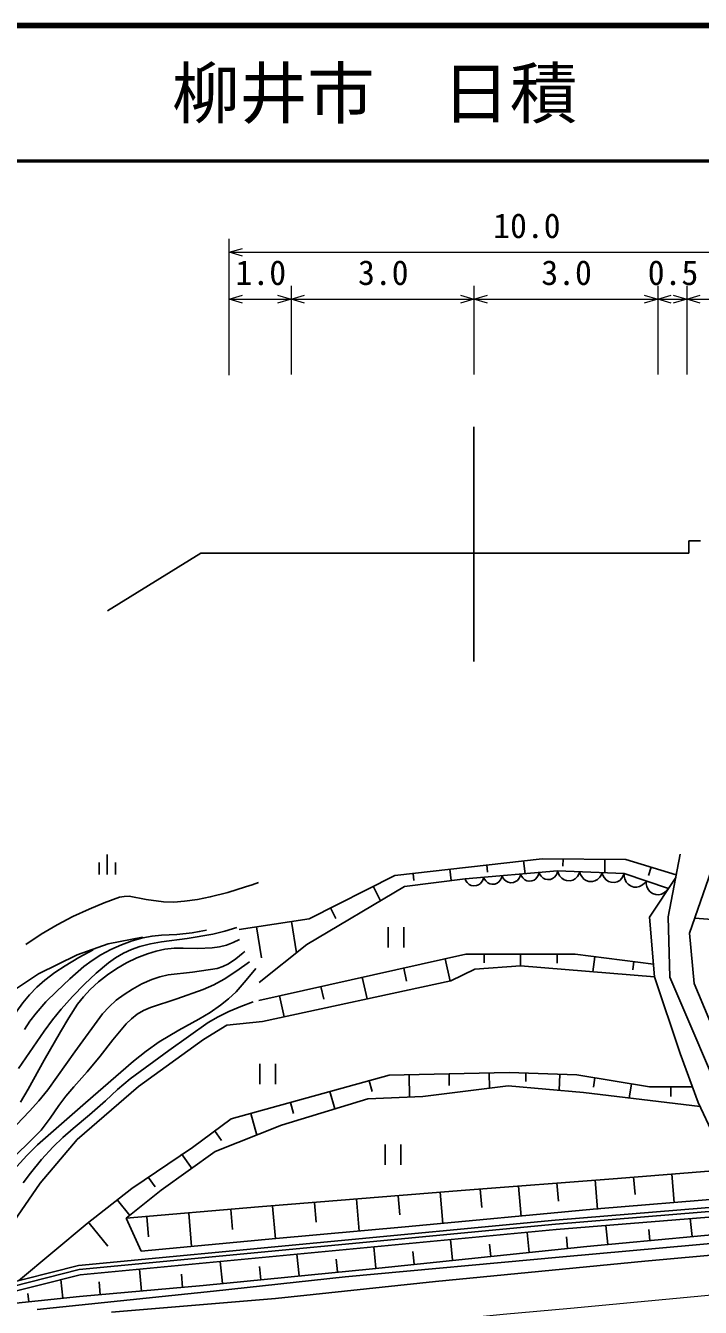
# Model space of a CAD drawing. Units: millimetres, scale not verified. Extents: x 40000 to 680000, y 20000 to 380000.
# Drawn here: x 394200 to 444123, y 285083 to 380000 of the extents above; entities that cross this region are included whole.
import ezdxf
from ezdxf.enums import TextEntityAlignment as Align

# ---------------------------------------------------------------- set-up
doc = ezdxf.new("R2010")
doc.units = ezdxf.units.MM
doc.header["$LTSCALE"] = 1000
doc.linetypes.add('CHAIN', pattern=[18.5, 12, -1.5, 3.5, -1.5])
for name, color, linetype, lineweight in [('M-BGD', 7, 'Continuous', 25), ('M-BMK', 2, 'CHAIN', 13), ('M-STR-HTXT', 7, 'Continuous', 13), ('M-TTL', 2, 'Continuous', 140), ('M-TTL-LINE', 7, 'Continuous', 50)]:
    doc.layers.add(name, color=color, linetype=linetype, lineweight=lineweight)
doc.layers.add('M-TTL-TXT', color=7, linetype='Continuous')
doc.styles.add('ＭＳ ゴシック', font='')
doc.styles.get('ＭＳ ゴシック').set_extended_font_data('MS Gothic')

msp = doc.modelspace()

# ---------------------------------------------------------------- linework, layer by layer
at = {"layer": 'M-BGD'}
for p, q in [((427369, 350302), (427369, 332919)), ((443275, 341842), (444126, 341842)), ((443275, 341842), (443275, 340939)), ((407174, 340939), (400263, 336670)), ((407174, 340939), (443275, 340939)), ((399636, 318035), (399636, 317135)), ((400236, 318631), (400236, 317131)), ((400836, 318035), (400836, 317135)), ((421506, 317066), (432409, 318308)), ((431046, 318153), (431155, 317197)), ((432409, 318308), (438618, 318248)), ((433962, 318293), (433956, 317748)), ((437066, 318263), (437056, 317271)), ((438618, 318248), (442333, 317104)), ((441753, 314010), (442621, 318640)), ((445139, 318061), (443316, 312794)), ((415176, 313856), (421506, 317066)), ((422869, 317222), (422929, 316695)), ((425595, 317532), (425690, 316692)), ((426715, 316824), (433560, 317400)), ((428321, 317842), (428380, 317317)), ((433560, 317400), (438497, 317218)), ((438497, 317218), (441759, 316094)), ((440476, 317676), (440285, 317057)), ((422233, 316249), (414995, 311948)), ((419924, 316264), (420464, 315198)), ((426715, 316824), (422233, 316249)), ((440364, 313981), (442297, 316909)), ((416759, 314659), (417148, 313892)), ((409997, 313069), (415176, 313856)), ((411292, 313265), (411641, 310973)), ((413882, 313659), (414234, 311338)), ((421032, 313230), (421032, 311730)), ((422183, 311730), (422183, 313230)), ((440740, 309553), (440364, 313981)), ((441869, 309524), (441753, 314010)), ((447215, 313617), (443703, 313911)), ((443316, 312794), (443663, 309061)), ((414995, 311948), (411481, 309131)), ((411457, 307816), (426766, 311231)), ((425235, 310890), (425601, 309250)), ((426766, 311231), (434870, 311231)), ((428117, 311231), (428117, 310600)), ((430818, 311231), (430818, 310363)), ((433519, 311231), (433519, 310578)), ((434870, 311231), (440659, 310506)), ((436317, 311050), (436176, 309925)), ((439212, 310687), (439137, 310088)), ((419112, 309524), (419468, 307928)), ((422174, 310207), (422390, 309236)), ((427428, 310132), (425662, 309263)), ((430814, 310363), (427428, 310132)), ((440740, 309553), (430814, 310363)), ((442621, 303881), (440740, 309553)), ((446530, 298615), (441869, 309524)), ((425662, 309263), (411728, 306259)), ((416050, 308841), (416261, 307896)), ((443663, 309061), (448003, 298659)), ((412988, 308158), (413334, 306605)), ((443953, 300263), (442621, 303881)), ((411533, 303118), (411533, 301618)), ((412684, 301618), (412684, 303118)), ((409409, 299038), (421090, 302271)), ((419630, 301867), (419850, 301072)), ((421090, 302271), (429969, 302475)), ((422570, 302305), (422608, 300651)), ((425530, 302373), (425549, 301516)), ((428489, 302441), (428515, 301321)), ((429969, 302475), (434978, 302305)), ((431221, 302432), (431200, 301802)), ((433726, 302347), (433685, 301152)), ((434978, 302305), (440369, 301414)), ((436326, 302082), (436209, 301378)), ((416710, 301059), (417065, 299774)), ((429907, 301498), (423583, 300692)), ((435468, 300989), (429907, 301498)), ((444098, 299953), (435468, 300989)), ((439021, 301636), (438847, 300584)), ((443529, 301414), (440369, 301414)), ((441951, 301414), (441951, 300692)), ((419508, 300522), (413136, 298570)), ((413789, 300251), (414016, 299432)), ((423583, 300692), (419508, 300522)), ((446278, 295300), (443953, 300263)), ((406556, 296919), (409409, 299038)), ((410869, 299442), (411311, 297846)), ((408182, 298178), (408699, 297439)), ((413136, 298570), (408212, 296617)), ((420802, 297143), (420802, 295643)), ((421953, 295643), (421953, 297143)), ((402046, 293877), (406556, 296919)), ((408212, 296617), (404222, 293773)), ((405727, 296458), (406511, 295341)), ((438002, 294615), (446278, 295300)), ((403273, 294737), (403776, 294020)), ((426423, 293734), (438002, 294615)), ((433514, 294293), (433619, 292956)), ((436350, 294517), (436523, 292319)), ((439187, 294741), (439289, 293441)), ((442023, 294965), (442191, 292828)), ((398759, 291296), (402046, 293877)), ((404222, 293773), (401627, 291678)), ((411418, 292534), (426423, 293734)), ((421773, 293348), (421890, 291947)), ((424873, 293605), (425065, 291291)), ((427841, 293846), (427949, 292472)), ((430677, 294070), (430855, 291811)), ((461698, 293863), (433385, 291536)), ((433411, 291237), (461705, 293563)), ((400998, 293025), (401916, 291895)), ((401627, 291678), (411418, 292534)), ((412475, 292577), (412675, 290162)), ((415574, 292834), (415693, 291401)), ((418674, 293091), (418870, 290729)), ((436465, 292373), (422284, 291041)), ((433446, 290839), (461715, 293162)), ((446060, 293176), (436465, 292373)), ((398108, 288192), (433385, 291536)), ((402753, 289254), (401627, 291678)), ((403177, 291806), (403301, 290310)), ((406276, 292063), (406481, 289595)), ((409376, 292320), (409497, 290855)), ((443508, 290340), (443380, 291655)), ((393660, 287059), (398759, 291296)), ((398160, 287896), (433411, 291237)), ((398229, 287501), (433446, 290839)), ((398902, 291320), (400284, 289620)), ((422284, 291041), (412713, 290185)), ((431465, 289148), (431313, 290636)), ((435723, 289581), (449130, 290834)), ((437280, 289733), (437142, 291142)), ((440394, 290036), (440314, 290854)), ((412713, 290185), (402753, 289254)), ((419870, 287947), (435723, 289581)), ((420110, 287993), (419951, 289559)), ((425788, 288570), (425632, 290098)), ((428626, 288859), (428534, 289764)), ((433947, 288829), (449054, 290190)), ((434303, 289436), (434214, 290313)), ((457959, 290170), (440018, 288502)), ((414433, 287416), (414270, 289021)), ((417272, 287704), (417175, 288656)), ((417840, 287335), (433947, 288829)), ((422949, 288282), (422855, 289210)), ((390307, 286206), (398108, 288192)), ((390381, 285915), (398160, 287896)), ((402765, 286291), (402622, 287917)), ((407337, 286694), (419870, 287947)), ((408756, 286838), (408589, 288483)), ((411595, 287127), (411496, 288102)), ((440018, 288502), (424516, 287009)), ((390677, 285578), (398229, 287501)), ((396939, 285756), (396794, 287135)), ((398194, 285888), (407337, 286694)), ((399718, 286023), (399633, 286986)), ((405813, 286560), (405726, 287547)), ((408091, 286282), (417840, 287335)), ((424516, 287009), (412679, 285735)), ((390664, 285095), (398194, 285888)), ((394429, 285492), (394365, 286100)), ((395049, 284920), (408091, 286282)), ((412679, 285735), (400559, 284725))]:
    msp.add_line(p, q, dxfattribs=at)
for points in [[(428084, 316939), (428149, 316786), (428242, 316659), (428389, 316520), (428546, 316451), (428711, 316413), (428923, 316431), (429080, 316496), (429224, 316590), (429344, 316752), (429412, 316892), (429453, 317054)], [(429453, 317054), (429518, 316901), (429611, 316775), (429757, 316635), (429915, 316566), (430080, 316528), (430292, 316546), (430449, 316611), (430593, 316705), (430713, 316867), (430781, 317007), (430822, 317169)], [(430822, 317169), (430887, 317016), (430980, 316890), (431126, 316750), (431284, 316681), (431449, 316643), (431661, 316661), (431818, 316726), (431962, 316821), (432082, 316982), (432150, 317122), (432191, 317284)], [(432191, 317284), (432256, 317131), (432349, 317005), (432495, 316865), (432653, 316796), (432818, 316758), (433030, 316776), (433187, 316841), (433330, 316936), (433451, 317097), (433519, 317238), (433560, 317400)], [(433560, 317400), (433615, 317208), (433708, 317044), (433862, 316857), (434039, 316752), (434230, 316683), (434485, 316673), (434681, 316728), (434865, 316820), (435033, 316995), (435133, 317152), (435206, 317339)], [(435206, 317339), (435261, 317147), (435353, 316983), (435507, 316796), (435685, 316691), (435876, 316622), (436131, 316613), (436326, 316667), (436511, 316760), (436678, 316935), (436779, 317092), (436851, 317278)], [(436851, 317278), (436906, 317087), (436999, 316923), (437153, 316736), (437330, 316631), (437521, 316562), (437776, 316552), (437972, 316607), (438157, 316699), (438324, 316874), (438424, 317031), (438497, 317218)], [(438497, 317218), (438494, 317009), (438537, 316817), (438634, 316582), (438779, 316423), (438950, 316295), (439203, 316208), (439415, 316203), (439629, 316239), (439849, 316364), (439998, 316491), (440128, 316656)], [(394225, 311963), (395353, 312715), (396522, 313421), (397694, 314024), (398897, 314576), (399997, 315039), (401136, 315453), (401493, 315520), (401855, 315527), (403124, 315288), (404394, 315109), (405171, 315101), (405960, 315153), (406911, 315283), (407861, 315475), (409165, 315817), (410465, 316222), (410951, 316382), (411437, 316543)], [(426715, 316824), (426780, 316671), (426873, 316544), (427020, 316405), (427177, 316336), (427342, 316298), (427554, 316316), (427711, 316380), (427855, 316475), (427975, 316637), (428043, 316777), (428084, 316939)], [(440128, 316656), (440124, 316447), (440167, 316254), (440265, 316020), (440410, 315861), (440581, 315733), (440833, 315646), (441046, 315641), (441259, 315677), (441480, 315802), (441629, 315929), (441759, 316094)], [(391340, 307255), (395157, 309779), (398019, 311194), (400297, 311995), (402852, 312487)], [(393671, 302781), (395580, 305531), (396176, 306369), (396826, 307177), (397662, 308116), (398550, 309021), (399412, 309828), (400318, 310592), (400854, 310977), (401431, 311316), (402023, 311585), (402648, 311803), (403443, 312001), (404259, 312141), (406156, 312401), (408059, 312723), (408948, 312947), (409838, 313210)], [(393818, 300282), (394383, 301246), (395558, 303382), (396788, 305493), (397386, 306522), (398039, 307525), (398483, 308088), (398973, 308611), (399593, 309178), (400253, 309700), (400947, 310172), (401672, 310593), (402419, 310955), (403204, 311269), (403846, 311469), (404508, 311612), (405179, 311683), (405865, 311694), (406934, 311667), (408009, 311700), (408533, 311776), (409051, 311912), (409543, 312100), (410027, 312315)], [(394107, 305654), (394514, 306284), (394972, 306880), (395703, 307697), (396478, 308474), (397473, 309423), (398505, 310325), (399109, 310781), (399755, 311192), (400506, 311583), (401294, 311924), (402074, 312214), (402879, 312449), (403553, 312574), (404246, 312641), (405384, 312702), (406516, 312823), (407048, 312915), (407588, 313020)], [(389698, 300226), (390191, 300586), (390641, 300989), (390888, 301299), (391092, 301653), (391362, 302329), (391586, 303052), (391814, 303739), (392098, 304401), (392798, 305719), (393555, 307016), (393995, 307646), (394481, 308239), (395025, 308797), (395618, 309320), (396353, 309878), (397119, 310387), (398143, 310988), (399185, 311556)], [(393529, 298590), (394495, 299603), (395183, 300369), (395831, 301180), (397831, 304010), (399884, 306810), (400371, 307338), (400899, 307822), (401480, 308260), (402097, 308650), (402805, 309030), (403540, 309355), (404136, 309557), (404754, 309703), (406554, 309903), (408361, 310167), (408790, 310314), (409204, 310521), (409764, 310901), (410298, 311337), (410353, 311383), (410407, 311430)], [(393162, 296064), (394273, 297120), (395336, 298214), (396020, 299095), (396665, 300024), (397185, 300733), (397758, 301412), (398759, 302529), (399711, 303684), (400645, 304893), (401642, 306084), (402031, 306461), (402454, 306787), (402925, 307059), (403428, 307280), (405398, 307924), (407328, 308618), (408118, 308978), (408889, 309395), (409834, 310006), (410759, 310668)], [(411220, 310180), (410521, 309302), (409774, 308460), (409218, 307933), (408622, 307450), (407841, 306908), (407026, 306415), (405534, 305601), (404077, 304738), (403120, 304052), (402190, 303311), (398621, 300237), (395085, 297114), (394298, 296334), (393549, 295507)], [(394011, 294294), (394562, 295033), (395376, 296025), (396238, 296979), (396952, 297674), (397709, 298327), (398930, 299330), (400119, 300386), (401003, 301226), (401926, 302019), (404792, 304117), (407702, 306173), (408452, 306608), (409230, 306988), (410123, 307358), (411030, 307699)], [(390135, 286541), (392203, 289859), (395281, 294284), (398022, 297506), (402543, 301449), (407352, 304912), (409083, 305970), (411728, 306259)]]:
    msp.add_lwpolyline(points, dxfattribs=at)
at = {"layer": 'M-BMK'}
msp.add_lwpolyline([(364963, 278181), (369928, 278648), (374903, 279115), (379868, 279579), (384844, 280040), (389809, 280498), (394785, 280954), (399751, 281411), (404724, 281893), (409683, 282421), (414647, 282995), (419602, 283567), (424572, 284094), (429537, 284570), (434515, 285025), (439483, 285487), (444460, 285962), (449426, 286441), (454399, 286914), (459097, 287339), (463807, 287746)], dxfattribs=at)
at = {"layer": 'M-STR-HTXT'}
for p, q in [((409251, 354109), (409251, 364218)), ((409251, 363218), (454464, 363218)), ((413840, 360743), (413840, 354156)), ((427369, 360743), (427369, 354156)), ((440966, 360743), (440966, 354156)), ((443120, 360743), (443120, 354156)), ((409251, 359743), (413840, 359743)), ((413840, 359743), (427369, 359743)), ((427369, 359743), (440966, 359743)), ((440966, 359743), (443120, 359743)), ((443120, 359743), (454464, 359743))]:
    msp.add_line(p, q, dxfattribs=at)
for points in [[(410251, 362930), (409251, 363218), (410251, 363503)], [(410251, 359456), (409251, 359743), (410251, 360028)], [(412840, 360031), (413840, 359743), (412840, 359458)], [(414840, 359456), (413840, 359743), (414840, 360028)], [(426369, 360031), (427369, 359743), (426369, 359458)], [(428369, 359456), (427369, 359743), (428369, 360028)], [(439966, 360031), (440966, 359743), (439966, 359458)], [(441966, 359456), (440966, 359743), (441966, 360028)], [(442120, 360031), (443120, 359743), (442120, 359458)], [(444120, 359456), (443120, 359743), (444120, 360028)]]:
    msp.add_lwpolyline(points, dxfattribs=at)
at = {"layer": 'M-TTL'}
msp.add_line((680000, 380000), (40000, 380000), dxfattribs=at)
at = {"layer": 'M-TTL-LINE'}
msp.add_line((40000, 370000), (680000, 370000), dxfattribs=at)

# ---------------------------------------------------------------- texts
at = {"layer": 'M-STR-HTXT', "style": 'ＭＳ ゴシック'}
for s, p in [('10.0', (428795, 363718)), ('1.0', (409733, 360243)), ('3.0', (418792, 360243)), ('3.0', (432355, 360243)), ('0.5', (440230, 360243))]:
    msp.add_text(s, height=1833, dxfattribs=at).set_placement(p, align=Align.BOTTOM_LEFT)
at = {"layer": 'M-TTL-TXT', "style": 'ＭＳ ゴシック'}
msp.add_text('柳井市\u3000日積', height=3666, dxfattribs=at).set_placement((405024, 375000), align=Align.MIDDLE_LEFT)

doc.saveas('drawing.dxf')
